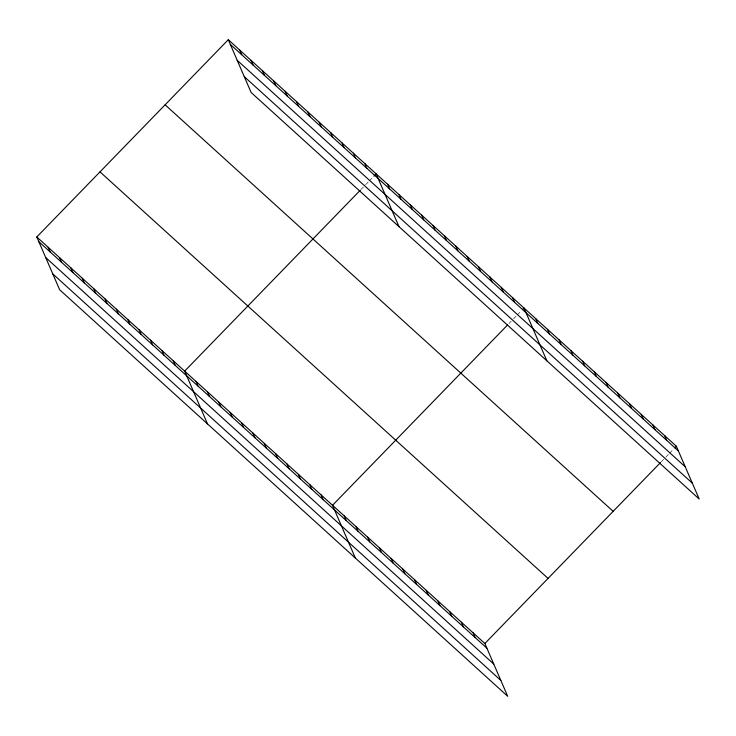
<?xml version="1.0" encoding="UTF-8"?>
<svg xmlns="http://www.w3.org/2000/svg" width="736" height="736" viewBox="0 0 736 736"><rect width="100%" height="100%" fill="white"/><g stroke="black" fill="none" stroke-linecap="round" stroke-linejoin="round"><path stroke-width="0.55" stroke-dasharray="3.68 2.76" d="M361.109 189.373L363.363 187.045M365.626 184.718L368.635 181.617M369.389 180.844L372.398 177.744M508.972 323.527L511.226 321.2M513.489 318.881L516.497 315.781M517.242 314.999L521.005 311.126M661.314 461.748L663.568 459.42M665.832 457.102L668.84 454.002M669.585 453.229L674.102 448.574"/><path stroke-width="1.1" d="M36.8 236.964L484.868 643.503L507.702 696.284L59.644 289.754L36.8 236.964L228.298 39.716L676.356 446.246L699.2 499.036L251.132 92.497L228.298 39.716M360.355 190.146L184.662 371.128L207.506 423.908M373.897 176.198L376.16 173.871L398.995 226.651M507.463 325.073L332.525 505.282L355.359 558.063M522.514 309.58L524.014 308.025L546.857 360.806M484.868 643.503L660.56 462.521M674.857 447.801L676.356 446.246M230.322 44.408L678.39 450.938M237.194 60.278L685.253 466.808M244.269 76.627L692.337 483.166M165.103 104.806L613.162 511.345M99.995 171.874L548.053 578.413M38.833 241.656L486.892 648.195M45.696 257.526L493.764 664.065M52.771 273.884L500.839 680.414M664.645 435.62L666.669 440.312M652.924 424.985L654.957 429.677M641.203 414.35L643.236 419.042M629.482 403.724L631.516 408.416M617.771 393.088L619.795 397.78M606.05 382.453L608.074 387.145M594.329 371.827L596.362 376.519M582.608 361.192L584.642 365.884M570.888 350.557L572.921 355.249M559.176 339.922L561.2 344.614M547.455 329.296L549.488 333.988M535.734 318.66L537.768 323.352M512.642 297.712L514.676 302.404M501.271 287.39L503.304 292.082M489.9 277.067L491.924 281.759M478.52 266.745L480.553 271.446M467.148 256.432L469.182 261.124M455.777 246.109L457.801 250.801M444.397 235.787L446.43 240.479M433.026 225.474L435.059 230.166M421.654 215.151L423.678 219.843M410.274 204.829L412.307 209.521M398.903 194.516L400.936 199.208M387.532 184.193L389.565 188.885M364.78 163.548L366.813 168.24M353.409 153.235L355.442 157.927M342.038 142.913L344.062 147.605M330.657 132.59L332.69 137.282M319.286 122.277L321.319 126.969M307.915 111.955L309.948 116.647M296.544 101.632L298.568 106.324M285.163 91.31L287.196 96.002M273.792 80.997L275.825 85.689M262.421 70.674L264.445 75.366M251.04 60.352L253.074 65.044M239.669 50.039L241.702 54.731M473.147 632.868L475.18 637.56M461.426 622.242L463.459 626.934M449.705 611.607L451.738 616.299M437.994 600.972L440.018 605.664M426.273 590.346L428.297 595.038M414.552 579.71L416.585 584.402M402.831 569.075L404.864 573.767M391.12 558.44L393.144 563.132M379.399 547.814L381.423 552.506M367.678 537.179L369.711 541.871M355.957 526.544L357.99 531.236M344.236 515.918L346.27 520.61M321.144 494.96L323.178 499.652M309.773 484.638L311.806 489.339M298.402 474.324L300.435 479.016M287.031 464.002L289.055 468.694M275.65 453.68L277.684 458.372M264.279 443.366L266.312 448.058M252.908 433.044L254.932 437.736M241.528 422.722L243.561 427.414M230.156 412.408L232.19 417.1M218.785 402.086L220.809 406.778M207.405 391.764L209.438 396.456M196.034 381.441L198.067 386.133M173.291 360.806L175.315 365.498M161.911 350.483L163.944 355.175M150.54 340.17L152.573 344.862M139.168 329.848L141.192 334.54M127.788 319.525L129.821 324.217M116.417 309.203L118.45 313.895M105.046 298.89L107.07 303.582M93.665 288.567L95.698 293.259M82.294 278.245L84.327 282.937M70.923 267.932L72.956 272.624M59.552 257.609L61.576 262.301M48.171 247.287L50.204 251.979"/></g></svg>
